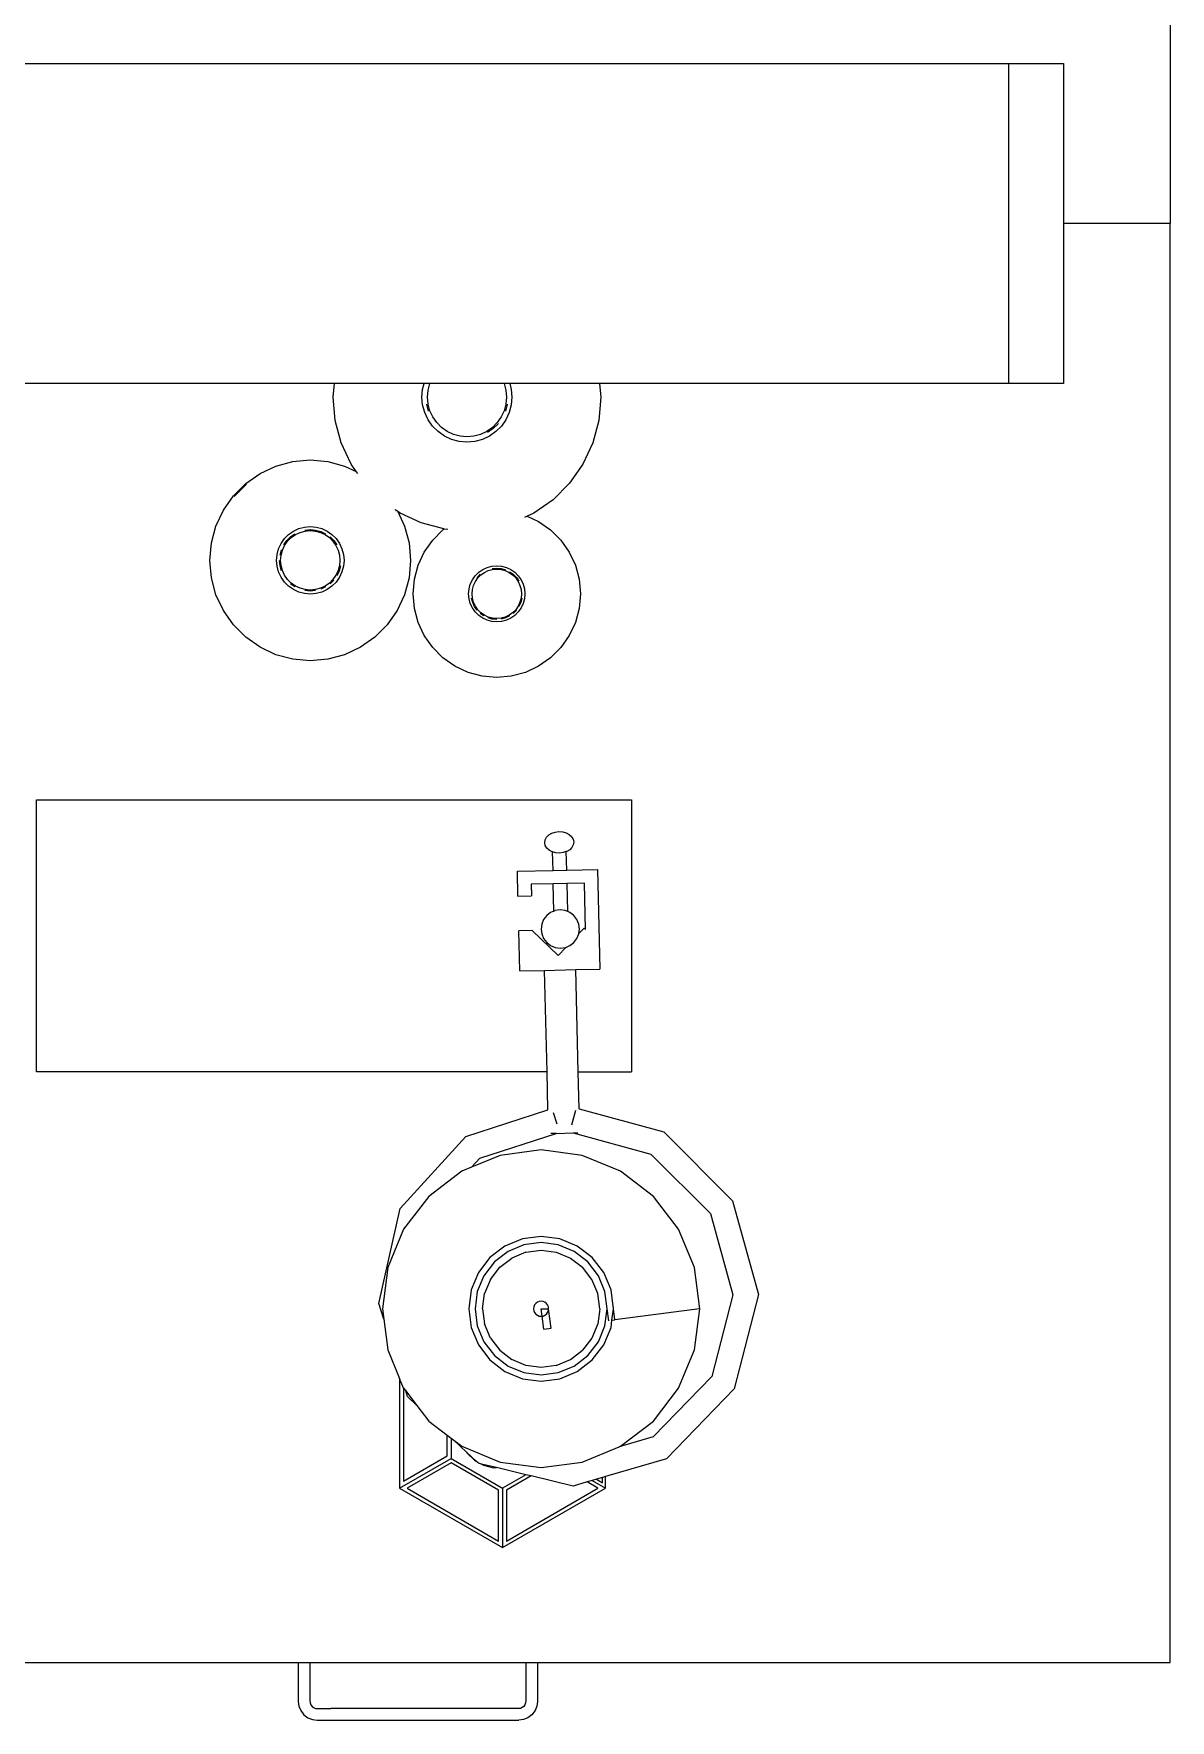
# Model space of a CAD drawing. Header units: metres. Extents: x 2.3 to 15.1, y 3 to 5.1.
# Drawn here: x 6.294 to 6.828, y 3.396 to 4.187 of the extents above; entities that cross this region are included whole.
import ezdxf

# ---------------------------------------------------------------- set-up
doc = ezdxf.new("R2010")
doc.units = ezdxf.units.M
doc.layers.add('Edges', color=7, linetype='Continuous')

# ---------------------------------------------------------------- blocks, each defined once
blk = doc.blocks.new('Chemistry Lab table pl')
at = {"layer": 'Edges'}
for p, q in [((6.82776, 4.77344), (6.82776, 4.09844)), ((5.85081, 4.17344), (6.7519, 4.17344)), ((6.7519, 4.17344), (6.7519, 4.02344)), ((6.7519, 4.17344), (6.77772, 4.17344)), ((6.77772, 4.17344), (6.77772, 4.09844)), ((6.82776, 4.09844), (6.77772, 4.09844)), ((6.77772, 4.09844), (6.77772, 4.02344)), ((6.82776, 3.42344), (6.82776, 4.09844)), ((6.43554, 4.02344), (5.85081, 4.02344)), ((6.43498, 4.01699), (6.43554, 4.02344)), ((6.4777, 4.02344), (6.43554, 4.02344)), ((6.47664, 4.01699), (6.47696, 4.02066)), ((6.47696, 4.02066), (6.4777, 4.02344)), ((6.48036, 4.02344), (6.4777, 4.02344)), ((6.4792, 4.01699), (6.47948, 4.02022)), ((6.47948, 4.02022), (6.48032, 4.02334)), ((6.48032, 4.02334), (6.48036, 4.02344)), ((6.51516, 4.02344), (6.48036, 4.02344)), ((6.51516, 4.02344), (6.5152, 4.02334)), ((6.51781, 4.02344), (6.51516, 4.02344)), ((6.5152, 4.02334), (6.51604, 4.02022)), ((6.51604, 4.02022), (6.51632, 4.01699)), ((6.51781, 4.02344), (6.51856, 4.02066)), ((6.55998, 4.02344), (6.51781, 4.02344)), ((6.51856, 4.02066), (6.51888, 4.01699)), ((6.55998, 4.02344), (6.56054, 4.01699)), ((6.7519, 4.02344), (6.55998, 4.02344)), ((6.77772, 4.02344), (6.7519, 4.02344)), ((6.43593, 4.00609), (6.43498, 4.01699)), ((6.47696, 4.01333), (6.47664, 4.01699)), ((6.47791, 4.00977), (6.47696, 4.01333)), ((6.47972, 4.01043), (6.47885, 4.01366)), ((6.47948, 4.01377), (6.4792, 4.01699)), ((6.48032, 4.01065), (6.47948, 4.01377)), ((6.51604, 4.01377), (6.5152, 4.01065)), ((6.51667, 4.01366), (6.5158, 4.01043)), ((6.51632, 4.01699), (6.51604, 4.01377)), ((6.51856, 4.01333), (6.51761, 4.00977)), ((6.51888, 4.01699), (6.51856, 4.01333)), ((6.56054, 4.01699), (6.55959, 4.00609)), ((6.43876, 3.99552), (6.43593, 4.00609)), ((6.47947, 4.00643), (6.47791, 4.00977)), ((6.48158, 4.00342), (6.47947, 4.00643)), ((6.48169, 4.00771), (6.48032, 4.01065)), ((6.48418, 4.00081), (6.48158, 4.00342)), ((6.48354, 4.00506), (6.48169, 4.00771)), ((6.48583, 4.00278), (6.48354, 4.00506)), ((6.51198, 4.00506), (6.50969, 4.00278)), ((6.51247, 4.00465), (6.5101, 4.00229)), ((6.51394, 4.00342), (6.51134, 4.00081)), ((6.51383, 4.00771), (6.51198, 4.00506)), ((6.5152, 4.01065), (6.51383, 4.00771)), ((6.51605, 4.00643), (6.51394, 4.00342)), ((6.51761, 4.00977), (6.51605, 4.00643)), ((6.55959, 4.00609), (6.55676, 3.99552)), ((6.44339, 3.9856), (6.43876, 3.99552)), ((6.4872, 3.9987), (6.48418, 4.00081)), ((6.48848, 4.00092), (6.48583, 4.00278)), ((6.49054, 3.99715), (6.4872, 3.9987)), ((6.49141, 3.99955), (6.48848, 4.00092)), ((6.49409, 3.99619), (6.49054, 3.99715)), ((6.49454, 3.99872), (6.49141, 3.99955)), ((6.49776, 3.99587), (6.49409, 3.99619)), ((6.49776, 3.99843), (6.49454, 3.99872)), ((6.50098, 3.99872), (6.49776, 3.99843)), ((6.50143, 3.99619), (6.49776, 3.99587)), ((6.50411, 3.99955), (6.50098, 3.99872)), ((6.50498, 3.99715), (6.50143, 3.99619)), ((6.50704, 4.00092), (6.50411, 3.99955)), ((6.50832, 3.9987), (6.50498, 3.99715)), ((6.50969, 4.00278), (6.50704, 4.00092)), ((6.5101, 4.00229), (6.50736, 4.00037)), ((6.51134, 4.00081), (6.50832, 3.9987)), ((6.55676, 3.99552), (6.55213, 3.9856)), ((6.41605, 3.98682), (6.42423, 3.98753)), ((6.42423, 3.98753), (6.43241, 3.98682)), ((6.39396, 3.97652), (6.40069, 3.98122)), ((6.40069, 3.98122), (6.40813, 3.98469)), ((6.40813, 3.98469), (6.41605, 3.98682)), ((6.43241, 3.98682), (6.44033, 3.98469)), ((6.44033, 3.98469), (6.44581, 3.98214)), ((6.44581, 3.98214), (6.44339, 3.9856)), ((6.44651, 3.98114), (6.44581, 3.98214)), ((6.55213, 3.9856), (6.54585, 3.97664)), ((6.38816, 3.97071), (6.39396, 3.97652)), ((6.38853, 3.9704), (6.39427, 3.97615)), ((6.54585, 3.97664), (6.53812, 3.9689)), ((6.37998, 3.95655), (6.38345, 3.96399)), ((6.38345, 3.96399), (6.38816, 3.97071)), ((6.46443, 3.96398), (6.46412, 3.96419)), ((6.46443, 3.96398), (6.46459, 3.96375)), ((6.4653, 3.96337), (6.46443, 3.96398)), ((6.53812, 3.9689), (6.52915, 3.96262)), ((6.37786, 3.94862), (6.37998, 3.95655)), ((6.41881, 3.95533), (6.42148, 3.95605)), ((6.42148, 3.95605), (6.42423, 3.95629)), ((6.42423, 3.95629), (6.42698, 3.95605)), ((6.42698, 3.95605), (6.42965, 3.95533)), ((6.4653, 3.96337), (6.46848, 3.95655)), ((6.46637, 3.96262), (6.4653, 3.96337)), ((6.47629, 3.958), (6.46637, 3.96262)), ((6.46848, 3.95655), (6.4706, 3.94862)), ((6.48686, 3.95516), (6.47629, 3.958)), ((6.52606, 3.96118), (6.52468, 3.96054)), ((6.52915, 3.96262), (6.52606, 3.96118)), ((6.52606, 3.96118), (6.53134, 3.95872)), ((6.53134, 3.95872), (6.53695, 3.9548)), ((6.37714, 3.94045), (6.37786, 3.94862)), ((6.40935, 3.94586), (6.41051, 3.94837)), ((6.41051, 3.94837), (6.4121, 3.95063)), ((6.41176, 3.94765), (6.4132, 3.9497)), ((6.4121, 3.95063), (6.41405, 3.95258)), ((6.41217, 3.94741), (6.41357, 3.94939)), ((6.4132, 3.9497), (6.41497, 3.95148)), ((6.41357, 3.94939), (6.41528, 3.95111)), ((6.41405, 3.95258), (6.41631, 3.95416)), ((6.41497, 3.95148), (6.41703, 3.95292)), ((6.41528, 3.95111), (6.41727, 3.9525)), ((6.41631, 3.95416), (6.41881, 3.95533)), ((6.41727, 3.9525), (6.41947, 3.95353)), ((6.41947, 3.95353), (6.42181, 3.95415)), ((6.42173, 3.95463), (6.42423, 3.95485)), ((6.42181, 3.95415), (6.42423, 3.95437)), ((6.42423, 3.95485), (6.42673, 3.95463)), ((6.42423, 3.95437), (6.42665, 3.95415)), ((6.42665, 3.95415), (6.42899, 3.95353)), ((6.42673, 3.95463), (6.42916, 3.95398)), ((6.42899, 3.95353), (6.43119, 3.9525)), ((6.42916, 3.95398), (6.43143, 3.95292)), ((6.42965, 3.95533), (6.43215, 3.95416)), ((6.43119, 3.9525), (6.43318, 3.95111)), ((6.43215, 3.95416), (6.43441, 3.95258)), ((6.43318, 3.95111), (6.43489, 3.94939)), ((6.43349, 3.95148), (6.43526, 3.9497)), ((6.43441, 3.95258), (6.43636, 3.95063)), ((6.43489, 3.94939), (6.43629, 3.94741)), ((6.43526, 3.9497), (6.4367, 3.94765)), ((6.43636, 3.95063), (6.43795, 3.94837)), ((6.43795, 3.94837), (6.43911, 3.94586)), ((6.4706, 3.94862), (6.47132, 3.94045)), ((6.47774, 3.94436), (6.48166, 3.94996)), ((6.48166, 3.94996), (6.4865, 3.9548)), ((6.4865, 3.9548), (6.48701, 3.95515)), ((6.48701, 3.95515), (6.48686, 3.95516)), ((6.4888, 3.95499), (6.48701, 3.95515)), ((6.53695, 3.9548), (6.54178, 3.94996)), ((6.54178, 3.94996), (6.5457, 3.94436)), ((6.37786, 3.93227), (6.37714, 3.94045)), ((6.40839, 3.94045), (6.40863, 3.9432)), ((6.40863, 3.9377), (6.40839, 3.94045)), ((6.40863, 3.9432), (6.40935, 3.94586)), ((6.41005, 3.93795), (6.40983, 3.94045)), ((6.41005, 3.94295), (6.4107, 3.94537)), ((6.41031, 3.94045), (6.41052, 3.94286)), ((6.41052, 3.93803), (6.41031, 3.94045)), ((6.41052, 3.94286), (6.41115, 3.94521)), ((6.41115, 3.94521), (6.41217, 3.94741)), ((6.43629, 3.94741), (6.43731, 3.94521)), ((6.43731, 3.94521), (6.43794, 3.94286)), ((6.43794, 3.94286), (6.43815, 3.94045)), ((6.43815, 3.94045), (6.43794, 3.93803)), ((6.43911, 3.94586), (6.43983, 3.9432)), ((6.43983, 3.9432), (6.44007, 3.94045)), ((6.44007, 3.94045), (6.43983, 3.9377)), ((6.47132, 3.94045), (6.4706, 3.93227)), ((6.47485, 3.93816), (6.47774, 3.94436)), ((6.5457, 3.94436), (6.5486, 3.93816)), ((6.37998, 3.92434), (6.37786, 3.93227)), ((6.40935, 3.93503), (6.40863, 3.9377)), ((6.41051, 3.93253), (6.40935, 3.93503)), ((6.4107, 3.93552), (6.41005, 3.93795)), ((6.4121, 3.93026), (6.41051, 3.93253)), ((6.41115, 3.93569), (6.41052, 3.93803)), ((6.41217, 3.93349), (6.41115, 3.93569)), ((6.41357, 3.9315), (6.41217, 3.93349)), ((6.43629, 3.93349), (6.43489, 3.9315)), ((6.43731, 3.93569), (6.43629, 3.93349)), ((6.43795, 3.93253), (6.43636, 3.93026)), ((6.43776, 3.93552), (6.4367, 3.93325)), ((6.43794, 3.93803), (6.43731, 3.93569)), ((6.43841, 3.93795), (6.43776, 3.93552)), ((6.43911, 3.93503), (6.43795, 3.93253)), ((6.43983, 3.9377), (6.43911, 3.93503)), ((6.4706, 3.93227), (6.46848, 3.92434)), ((6.47308, 3.93155), (6.47485, 3.93816)), ((6.50029, 3.93134), (6.50161, 3.93322)), ((6.50161, 3.93322), (6.50324, 3.93485)), ((6.50168, 3.93054), (6.50284, 3.93219)), ((6.50253, 3.93245), (6.50401, 3.93393)), ((6.50284, 3.93219), (6.50427, 3.93362)), ((6.50324, 3.93485), (6.50512, 3.93617)), ((6.50427, 3.93362), (6.50592, 3.93478)), ((6.50512, 3.93617), (6.50721, 3.93714)), ((6.50592, 3.93478), (6.50776, 3.93564)), ((6.50721, 3.93714), (6.50943, 3.93774)), ((6.50776, 3.93564), (6.50971, 3.93616)), ((6.50943, 3.93774), (6.51172, 3.93794)), ((6.50964, 3.93655), (6.51172, 3.93674)), ((6.50971, 3.93616), (6.51172, 3.93634)), ((6.51172, 3.93794), (6.51402, 3.93774)), ((6.51172, 3.93674), (6.51381, 3.93655)), ((6.51172, 3.93634), (6.51374, 3.93616)), ((6.51374, 3.93616), (6.51569, 3.93564)), ((6.51381, 3.93655), (6.51583, 3.93601)), ((6.51402, 3.93774), (6.51624, 3.93714)), ((6.51569, 3.93564), (6.51752, 3.93478)), ((6.51624, 3.93714), (6.51832, 3.93617)), ((6.51752, 3.93478), (6.51918, 3.93362)), ((6.51772, 3.93513), (6.51944, 3.93393)), ((6.51832, 3.93617), (6.52021, 3.93485)), ((6.51918, 3.93362), (6.52061, 3.93219)), ((6.51944, 3.93393), (6.52092, 3.93245)), ((6.52021, 3.93485), (6.52183, 3.93322)), ((6.52061, 3.93219), (6.52177, 3.93054)), ((6.52092, 3.93245), (6.52212, 3.93074)), ((6.52183, 3.93322), (6.52315, 3.93134)), ((6.5486, 3.93816), (6.55037, 3.93155)), ((6.38345, 3.9169), (6.37998, 3.92434)), ((6.41405, 3.92831), (6.4121, 3.93026)), ((6.41528, 3.92978), (6.41357, 3.9315)), ((6.41631, 3.92673), (6.41405, 3.92831)), ((6.41703, 3.92798), (6.41497, 3.92941)), ((6.41727, 3.92839), (6.41528, 3.92978)), ((6.41881, 3.92556), (6.41631, 3.92673)), ((6.41947, 3.92737), (6.41727, 3.92839)), ((6.42148, 3.92485), (6.41881, 3.92556)), ((6.42181, 3.92674), (6.41947, 3.92737)), ((6.42423, 3.92461), (6.42148, 3.92485)), ((6.42423, 3.92605), (6.42173, 3.92626)), ((6.42423, 3.92653), (6.42181, 3.92674)), ((6.42665, 3.92674), (6.42423, 3.92653)), ((6.42673, 3.92626), (6.42423, 3.92605)), ((6.42698, 3.92485), (6.42423, 3.92461)), ((6.42899, 3.92737), (6.42665, 3.92674)), ((6.42965, 3.92556), (6.42698, 3.92485)), ((6.43119, 3.92839), (6.42899, 3.92737)), ((6.43143, 3.92798), (6.42916, 3.92691)), ((6.43215, 3.92673), (6.42965, 3.92556)), ((6.43318, 3.92978), (6.43119, 3.92839)), ((6.43441, 3.92831), (6.43215, 3.92673)), ((6.43489, 3.9315), (6.43318, 3.92978)), ((6.43526, 3.93119), (6.43349, 3.92941)), ((6.43636, 3.93026), (6.43441, 3.92831)), ((6.46848, 3.92434), (6.46501, 3.9169)), ((6.47248, 3.92474), (6.47308, 3.93155)), ((6.47308, 3.91792), (6.47248, 3.92474)), ((6.49852, 3.92474), (6.49872, 3.92703)), ((6.49872, 3.92244), (6.49852, 3.92474)), ((6.49872, 3.92703), (6.49932, 3.92925)), ((6.49932, 3.92925), (6.50029, 3.93134)), ((6.50012, 3.92474), (6.5003, 3.92675)), ((6.5003, 3.92272), (6.50012, 3.92474)), ((6.5003, 3.92675), (6.50082, 3.9287)), ((6.50082, 3.9287), (6.50168, 3.93054)), ((6.52177, 3.93054), (6.52262, 3.9287)), ((6.52262, 3.9287), (6.52315, 3.92675)), ((6.52315, 3.93134), (6.52413, 3.92925)), ((6.52315, 3.92675), (6.52332, 3.92474)), ((6.52332, 3.92474), (6.52315, 3.92272)), ((6.52413, 3.92925), (6.52472, 3.92703)), ((6.52472, 3.92703), (6.52492, 3.92474)), ((6.52492, 3.92474), (6.52472, 3.92244)), ((6.55037, 3.93155), (6.55096, 3.92474)), ((6.55096, 3.92474), (6.55037, 3.91792)), ((6.38816, 3.91018), (6.38345, 3.9169)), ((6.46501, 3.9169), (6.4603, 3.91018)), ((6.47485, 3.91132), (6.47308, 3.91792)), ((6.49932, 3.92022), (6.49872, 3.92244)), ((6.50029, 3.91814), (6.49932, 3.92022)), ((6.50045, 3.92063), (6.49991, 3.92265)), ((6.50161, 3.91625), (6.50029, 3.91814)), ((6.50082, 3.92077), (6.5003, 3.92272)), ((6.50133, 3.91874), (6.50045, 3.92063)), ((6.50168, 3.91894), (6.50082, 3.92077)), ((6.50253, 3.91702), (6.50133, 3.91874)), ((6.50324, 3.91462), (6.50161, 3.91625)), ((6.50284, 3.91728), (6.50168, 3.91894)), ((6.50427, 3.91585), (6.50284, 3.91728)), ((6.52061, 3.91728), (6.51918, 3.91585)), ((6.52092, 3.91702), (6.51944, 3.91554)), ((6.52183, 3.91625), (6.52021, 3.91462)), ((6.52177, 3.91894), (6.52061, 3.91728)), ((6.52262, 3.92077), (6.52177, 3.91894)), ((6.52315, 3.91814), (6.52183, 3.91625)), ((6.523, 3.92063), (6.52212, 3.91874)), ((6.52315, 3.92272), (6.52262, 3.92077)), ((6.52354, 3.92265), (6.523, 3.92063)), ((6.52413, 3.92022), (6.52315, 3.91814)), ((6.52472, 3.92244), (6.52413, 3.92022)), ((6.55037, 3.91792), (6.5486, 3.91132)), ((6.39396, 3.90438), (6.38816, 3.91018)), ((6.4603, 3.91018), (6.4545, 3.90438)), ((6.47774, 3.90512), (6.47485, 3.91132)), ((6.50512, 3.9133), (6.50324, 3.91462)), ((6.50572, 3.91434), (6.50401, 3.91554)), ((6.50592, 3.91469), (6.50427, 3.91585)), ((6.50721, 3.91233), (6.50512, 3.9133)), ((6.50776, 3.91384), (6.50592, 3.91469)), ((6.50943, 3.91174), (6.50721, 3.91233)), ((6.50964, 3.91292), (6.50762, 3.91346)), ((6.50971, 3.91331), (6.50776, 3.91384)), ((6.51172, 3.91154), (6.50943, 3.91174)), ((6.51172, 3.91274), (6.50964, 3.91292)), ((6.51172, 3.91314), (6.50971, 3.91331)), ((6.51374, 3.91331), (6.51172, 3.91314)), ((6.51402, 3.91174), (6.51172, 3.91154)), ((6.51569, 3.91384), (6.51374, 3.91331)), ((6.51583, 3.91346), (6.51381, 3.91292)), ((6.51624, 3.91233), (6.51402, 3.91174)), ((6.51752, 3.91469), (6.51569, 3.91384)), ((6.51772, 3.91434), (6.51583, 3.91346)), ((6.51832, 3.9133), (6.51624, 3.91233)), ((6.51918, 3.91585), (6.51752, 3.91469)), ((6.52021, 3.91462), (6.51832, 3.9133)), ((6.5486, 3.91132), (6.5457, 3.90512)), ((6.40069, 3.89967), (6.39396, 3.90438)), ((6.4545, 3.90438), (6.44777, 3.89967)), ((6.48166, 3.89951), (6.47774, 3.90512)), ((6.5457, 3.90512), (6.54178, 3.89951)), ((6.40813, 3.8962), (6.40069, 3.89967)), ((6.41605, 3.89407), (6.40813, 3.8962)), ((6.42423, 3.89336), (6.41605, 3.89407)), ((6.43241, 3.89407), (6.42423, 3.89336)), ((6.44033, 3.8962), (6.43241, 3.89407)), ((6.44777, 3.89967), (6.44033, 3.8962)), ((6.4865, 3.89468), (6.48166, 3.89951)), ((6.4921, 3.89075), (6.4865, 3.89468)), ((6.53695, 3.89468), (6.53134, 3.89075)), ((6.54178, 3.89951), (6.53695, 3.89468)), ((6.4983, 3.88786), (6.4921, 3.89075)), ((6.50491, 3.88609), (6.4983, 3.88786)), ((6.51172, 3.8855), (6.50491, 3.88609)), ((6.51854, 3.88609), (6.51172, 3.8855)), ((6.52514, 3.88786), (6.51854, 3.88609)), ((6.53134, 3.89075), (6.52514, 3.88786)), ((6.29582, 3.7005), (6.29582, 3.82814)), ((6.29582, 3.82814), (6.57493, 3.82814)), ((6.57493, 3.82814), (6.57493, 3.7005)), ((6.53421, 3.808), (6.53441, 3.80931)), ((6.53447, 3.8067), (6.53421, 3.808)), ((6.53441, 3.80931), (6.53506, 3.81055)), ((6.53518, 3.8055), (6.53447, 3.8067)), ((6.53506, 3.81055), (6.53612, 3.81162)), ((6.53629, 3.80448), (6.53518, 3.8055)), ((6.53612, 3.81162), (6.53752, 3.81245)), ((6.53752, 3.81245), (6.53915, 3.813)), ((6.53915, 3.813), (6.54091, 3.81321)), ((6.54091, 3.81321), (6.54268, 3.81308)), ((6.54268, 3.81308), (6.54434, 3.81261)), ((6.54434, 3.81261), (6.54577, 3.81184)), ((6.54577, 3.81184), (6.54688, 3.81082)), ((6.547, 3.80578), (6.54594, 3.8047)), ((6.54688, 3.81082), (6.54759, 3.80962)), ((6.54765, 3.80701), (6.547, 3.80578)), ((6.54759, 3.80962), (6.54786, 3.80832)), ((6.54786, 3.80832), (6.54765, 3.80701)), ((6.53772, 3.80371), (6.53629, 3.80448)), ((6.53791, 3.80365), (6.53772, 3.80371)), ((6.53812, 3.79499), (6.53791, 3.80365)), ((6.53938, 3.80324), (6.53791, 3.80365)), ((6.54115, 3.80311), (6.53938, 3.80324)), ((6.54291, 3.80333), (6.54115, 3.80311)), ((6.54437, 3.80381), (6.54291, 3.80333)), ((6.54455, 3.80387), (6.54437, 3.80381)), ((6.54457, 3.79514), (6.54437, 3.80381)), ((6.54594, 3.8047), (6.54455, 3.80387)), ((6.52141, 3.7946), (6.53812, 3.79499)), ((6.52168, 3.7829), (6.52141, 3.7946)), ((6.53812, 3.79499), (6.54457, 3.79514)), ((6.54457, 3.79514), (6.55896, 3.79548)), ((6.55896, 3.79548), (6.56006, 3.74872)), ((6.52168, 3.7829), (6.52796, 3.78304)), ((6.53826, 3.78872), (6.52783, 3.78847)), ((6.52783, 3.78847), (6.52796, 3.78304)), ((6.54472, 3.78887), (6.53826, 3.78872)), ((6.53856, 3.77595), (6.53826, 3.78872)), ((6.55283, 3.78906), (6.54472, 3.78887)), ((6.54503, 3.77573), (6.54472, 3.78887)), ((6.55334, 3.76735), (6.55283, 3.78906)), ((6.53516, 3.77388), (6.53372, 3.77201)), ((6.53702, 3.77531), (6.53516, 3.77388)), ((6.53856, 3.77595), (6.53702, 3.77531)), ((6.53856, 3.77595), (6.5392, 3.77621)), ((6.54153, 3.77652), (6.5392, 3.77621)), ((6.54386, 3.77621), (6.54153, 3.77652)), ((6.54503, 3.77573), (6.54386, 3.77621)), ((6.54604, 3.77531), (6.54503, 3.77573)), ((6.5479, 3.77388), (6.54604, 3.77531)), ((6.54934, 3.77201), (6.5479, 3.77388)), ((6.52834, 3.76676), (6.52206, 3.76661)), ((6.5225, 3.74783), (6.52206, 3.76661)), ((6.54051, 3.75515), (6.52834, 3.76676)), ((6.53282, 3.76984), (6.53252, 3.76751)), ((6.53252, 3.76751), (6.53282, 3.76517)), ((6.53372, 3.77201), (6.53282, 3.76984)), ((6.55024, 3.76984), (6.54934, 3.77201)), ((6.55054, 3.76751), (6.55024, 3.76984)), ((6.55026, 3.76537), (6.55272, 3.76794)), ((6.55026, 3.76537), (6.55054, 3.76751)), ((6.55334, 3.76735), (6.55272, 3.76794)), ((6.53282, 3.76517), (6.53372, 3.763)), ((6.53372, 3.763), (6.53516, 3.76113)), ((6.53516, 3.76113), (6.53702, 3.7597)), ((6.53702, 3.7597), (6.5392, 3.7588)), ((6.5392, 3.7588), (6.54153, 3.75849)), ((6.54051, 3.75515), (6.54407, 3.75889)), ((6.54153, 3.75849), (6.54386, 3.7588)), ((6.54386, 3.7588), (6.54407, 3.75889)), ((6.54407, 3.75889), (6.54604, 3.7597)), ((6.54604, 3.7597), (6.5479, 3.76113)), ((6.5479, 3.76113), (6.54934, 3.763)), ((6.54934, 3.763), (6.55024, 3.76517)), ((6.55024, 3.76517), (6.55026, 3.76537)), ((6.5225, 3.74783), (6.53419, 3.74811)), ((6.53419, 3.74811), (6.54885, 3.74845)), ((6.53531, 3.7005), (6.53419, 3.74811)), ((6.54885, 3.74845), (6.56006, 3.74872)), ((6.54998, 3.7005), (6.54885, 3.74845)), ((6.53531, 3.7005), (6.29582, 3.7005)), ((6.53573, 3.68261), (6.53531, 3.7005)), ((6.55038, 3.68314), (6.54998, 3.7005)), ((6.54998, 3.7005), (6.57493, 3.7005)), ((6.49721, 3.67015), (6.53573, 3.68261)), ((6.53573, 3.68261), (6.53576, 3.68261)), ((6.54011, 3.67591), (6.53839, 3.68123)), ((6.54866, 3.68231), (6.54681, 3.67554)), ((6.55036, 3.68315), (6.55038, 3.68314)), ((6.55038, 3.68314), (6.59009, 3.67233)), ((6.50372, 3.66004), (6.53965, 3.67166)), ((6.53965, 3.67166), (6.53707, 3.6716)), ((6.53965, 3.67166), (6.54761, 3.67185)), ((6.54761, 3.67185), (6.54972, 3.6719)), ((6.54761, 3.67185), (6.58406, 3.66192)), ((6.59009, 3.67233), (6.62242, 3.64006)), ((6.46642, 3.6364), (6.49721, 3.67015)), ((6.53254, 3.66388), (6.51326, 3.66134)), ((6.55182, 3.66134), (6.53254, 3.66388)), ((6.49983, 3.65578), (6.49529, 3.6539)), ((6.51326, 3.66134), (6.49983, 3.65578)), ((6.49983, 3.65578), (6.50372, 3.66004)), ((6.56979, 3.6539), (6.55182, 3.66134)), ((6.58406, 3.66192), (6.61203, 3.63401)), ((6.49529, 3.6539), (6.47986, 3.64206)), ((6.58522, 3.64206), (6.56979, 3.6539)), ((6.47986, 3.64206), (6.46802, 3.62663)), ((6.59706, 3.62663), (6.58522, 3.64206)), ((6.62242, 3.64006), (6.63451, 3.59601)), ((6.45642, 3.59183), (6.46642, 3.6364)), ((6.61203, 3.63401), (6.62248, 3.59591)), ((6.46802, 3.62663), (6.46058, 3.60866)), ((6.6045, 3.60866), (6.59706, 3.62663)), ((6.51556, 3.61879), (6.50853, 3.61339)), ((6.51703, 3.61624), (6.51061, 3.61131)), ((6.52375, 3.62218), (6.51556, 3.61879)), ((6.52451, 3.61933), (6.51703, 3.61624)), ((6.52543, 3.61593), (6.51879, 3.61318)), ((6.53254, 3.62334), (6.52375, 3.62218)), ((6.53254, 3.62039), (6.52451, 3.61933)), ((6.52543, 3.61593), (6.53254, 3.61687)), ((6.54133, 3.62218), (6.53254, 3.62334)), ((6.54057, 3.61933), (6.53254, 3.62039)), ((6.53254, 3.61687), (6.53966, 3.61593)), ((6.53966, 3.61593), (6.54629, 3.61318)), ((6.54805, 3.61624), (6.54057, 3.61933)), ((6.54952, 3.61879), (6.54133, 3.62218)), ((6.55447, 3.61131), (6.54805, 3.61624)), ((6.55656, 3.61339), (6.54952, 3.61879)), ((6.46058, 3.60866), (6.45804, 3.58937)), ((6.50853, 3.61339), (6.50313, 3.60636)), ((6.51061, 3.61131), (6.50568, 3.60488)), ((6.50873, 3.60312), (6.5131, 3.60881)), ((6.5131, 3.60881), (6.51879, 3.61318)), ((6.51876, 3.61324), (6.51879, 3.61318)), ((6.54629, 3.61318), (6.55198, 3.60881)), ((6.55635, 3.60312), (6.55198, 3.60881)), ((6.5594, 3.60488), (6.55447, 3.61131)), ((6.56195, 3.60636), (6.55656, 3.61339)), ((6.60704, 3.58937), (6.6045, 3.60866)), ((6.50313, 3.60636), (6.49973, 3.59817)), ((6.50568, 3.60488), (6.50258, 3.5974)), ((6.50873, 3.60312), (6.50599, 3.59649)), ((6.5591, 3.59649), (6.55635, 3.60312)), ((6.5625, 3.5974), (6.5594, 3.60488)), ((6.56535, 3.59817), (6.56195, 3.60636)), ((6.45869, 3.58443), (6.45642, 3.59183)), ((6.49973, 3.59817), (6.49858, 3.58937)), ((6.50258, 3.5974), (6.50152, 3.58937)), ((6.50505, 3.58937), (6.50599, 3.59649)), ((6.53005, 3.59187), (6.52949, 3.59114)), ((6.53078, 3.59243), (6.53005, 3.59187)), ((6.53163, 3.59278), (6.53078, 3.59243)), ((6.53254, 3.5929), (6.53163, 3.59278)), ((6.53345, 3.59278), (6.53254, 3.5929)), ((6.5343, 3.59243), (6.53345, 3.59278)), ((6.53503, 3.59187), (6.5343, 3.59243)), ((6.53559, 3.59114), (6.53503, 3.59187)), ((6.56003, 3.58937), (6.5591, 3.59649)), ((6.56356, 3.58937), (6.5625, 3.5974)), ((6.5665, 3.58937), (6.56535, 3.59817)), ((6.62248, 3.59591), (6.61268, 3.55763)), ((6.63451, 3.59601), (6.62317, 3.55176)), ((6.45804, 3.58937), (6.45869, 3.58443)), ((6.45869, 3.58443), (6.46058, 3.57009)), ((6.49858, 3.58937), (6.49973, 3.58058)), ((6.50152, 3.58937), (6.50258, 3.58135)), ((6.50505, 3.58937), (6.50599, 3.58226)), ((6.52914, 3.59029), (6.52902, 3.58937)), ((6.52902, 3.58937), (6.52914, 3.58846)), ((6.52949, 3.59114), (6.52914, 3.59029)), ((6.52914, 3.58846), (6.52949, 3.58761)), ((6.52949, 3.58761), (6.53005, 3.58688)), ((6.53005, 3.58688), (6.53078, 3.58632)), ((6.53078, 3.58632), (6.53163, 3.58597)), ((6.53163, 3.58597), (6.53254, 3.58585)), ((6.53254, 3.58937), (6.53606, 3.58937)), ((6.53297, 3.58591), (6.53254, 3.58937)), ((6.53254, 3.58585), (6.53297, 3.58591)), ((6.53297, 3.58591), (6.53345, 3.58597)), ((6.53379, 3.57975), (6.53297, 3.58591)), ((6.53345, 3.58597), (6.5343, 3.58632)), ((6.5343, 3.58632), (6.53503, 3.58688)), ((6.53503, 3.58688), (6.53559, 3.58761)), ((6.53594, 3.59029), (6.53559, 3.59114)), ((6.53559, 3.58761), (6.53594, 3.58846)), ((6.53606, 3.58937), (6.53594, 3.59029)), ((6.53594, 3.58846), (6.53606, 3.58937)), ((6.53727, 3.58021), (6.53606, 3.58937)), ((6.56003, 3.58937), (6.5591, 3.58226)), ((6.5625, 3.58135), (6.56356, 3.58937)), ((6.5643, 3.58376), (6.56356, 3.58937)), ((6.56535, 3.58058), (6.56579, 3.58396)), ((6.56579, 3.58396), (6.5665, 3.58937)), ((6.56579, 3.58396), (6.56719, 3.58415)), ((6.56719, 3.58415), (6.5665, 3.58937)), ((6.60689, 3.58937), (6.56719, 3.58415)), ((6.6045, 3.57009), (6.60704, 3.58937)), ((6.60689, 3.58937), (6.60704, 3.58937)), ((6.49973, 3.58058), (6.50313, 3.57239)), ((6.50258, 3.58135), (6.50568, 3.57387)), ((6.50873, 3.57563), (6.50599, 3.58226)), ((6.53379, 3.57975), (6.53727, 3.58021)), ((6.5591, 3.58226), (6.55635, 3.57563)), ((6.5594, 3.57387), (6.5625, 3.58135)), ((6.56195, 3.57239), (6.56535, 3.58058)), ((6.46058, 3.57009), (6.46611, 3.55672)), ((6.50313, 3.57239), (6.50853, 3.56536)), ((6.50568, 3.57387), (6.51061, 3.56744)), ((6.50873, 3.57563), (6.5131, 3.56994)), ((6.5131, 3.56994), (6.51879, 3.56557)), ((6.54629, 3.56557), (6.55198, 3.56994)), ((6.55635, 3.57563), (6.55198, 3.56994)), ((6.55447, 3.56744), (6.5594, 3.57387)), ((6.55656, 3.56536), (6.56195, 3.57239)), ((6.59706, 3.55212), (6.6045, 3.57009)), ((6.50853, 3.56536), (6.51556, 3.55996)), ((6.51061, 3.56744), (6.51703, 3.56251)), ((6.51703, 3.56251), (6.52451, 3.55942)), ((6.52543, 3.56282), (6.51879, 3.56557)), ((6.53254, 3.56188), (6.52543, 3.56282)), ((6.53966, 3.56282), (6.53254, 3.56188)), ((6.53966, 3.56282), (6.54629, 3.56557)), ((6.54057, 3.55942), (6.54805, 3.56251)), ((6.54805, 3.56251), (6.55447, 3.56744)), ((6.54952, 3.55996), (6.55656, 3.56536)), ((6.46611, 3.55672), (6.46611, 3.50523)), ((6.46802, 3.55212), (6.46611, 3.55672)), ((6.51556, 3.55996), (6.52375, 3.55657)), ((6.52375, 3.55657), (6.53254, 3.55541)), ((6.52451, 3.55942), (6.53254, 3.55836)), ((6.53254, 3.55836), (6.54057, 3.55942)), ((6.53254, 3.55541), (6.54133, 3.55657)), ((6.54133, 3.55657), (6.54952, 3.55996)), ((6.61268, 3.55763), (6.58518, 3.52924)), ((6.46802, 3.55212), (6.46798, 3.50855)), ((6.46802, 3.55212), (6.46899, 3.55086)), ((6.46982, 3.54816), (6.46899, 3.55086)), ((6.46899, 3.55086), (6.47428, 3.54396)), ((6.47428, 3.54396), (6.46982, 3.54816)), ((6.58522, 3.53669), (6.59706, 3.55212)), ((6.62317, 3.55176), (6.59139, 3.51894)), ((6.47428, 3.54396), (6.47986, 3.53669)), ((6.47986, 3.53669), (6.48841, 3.53013)), ((6.56979, 3.52485), (6.58522, 3.53669)), ((6.48841, 3.52034), (6.48841, 3.53013)), ((6.48841, 3.53013), (6.49028, 3.5287)), ((6.49028, 3.5287), (6.49028, 3.51918)), ((6.49028, 3.5287), (6.49161, 3.52768)), ((6.58518, 3.52924), (6.56913, 3.52458)), ((6.49756, 3.52209), (6.49161, 3.52768)), ((6.49161, 3.52768), (6.49529, 3.52485)), ((6.49529, 3.52485), (6.51326, 3.51741)), ((6.49756, 3.52209), (6.49784, 3.52162)), ((6.502, 3.51791), (6.49756, 3.52209)), ((6.49784, 3.52162), (6.50132, 3.51828)), ((6.55182, 3.51741), (6.56913, 3.52458)), ((6.56913, 3.52458), (6.56979, 3.52485)), ((6.46611, 3.50523), (6.49028, 3.51918)), ((6.46798, 3.50855), (6.48841, 3.52034)), ((6.49034, 3.5171), (6.46971, 3.50519)), ((6.49028, 3.51918), (6.51444, 3.50523)), ((6.51261, 3.50425), (6.49034, 3.5171)), ((6.50132, 3.51828), (6.502, 3.51791)), ((6.50311, 3.51687), (6.502, 3.51791)), ((6.50451, 3.51653), (6.50311, 3.51687)), ((6.50451, 3.51653), (6.50555, 3.51596)), ((6.51155, 3.51484), (6.50451, 3.51653)), ((6.50555, 3.51596), (6.51023, 3.51481)), ((6.51023, 3.51481), (6.51155, 3.51484)), ((6.52535, 3.51153), (6.51155, 3.51484)), ((6.51326, 3.51741), (6.53254, 3.51487)), ((6.53254, 3.51487), (6.55182, 3.51741)), ((6.59139, 3.51894), (6.56277, 3.51063)), ((6.46611, 3.50523), (6.51444, 3.47733)), ((6.46971, 3.50519), (6.51261, 3.48042)), ((6.52535, 3.51153), (6.51444, 3.50523)), ((6.51444, 3.47733), (6.56277, 3.50523)), ((6.51444, 3.50523), (6.51444, 3.47733)), ((6.52784, 3.51093), (6.51627, 3.50425)), ((6.51627, 3.48042), (6.55918, 3.50519)), ((6.52784, 3.51093), (6.52535, 3.51153)), ((6.54752, 3.5062), (6.52784, 3.51093)), ((6.55412, 3.50811), (6.54752, 3.5062)), ((6.55655, 3.50882), (6.55412, 3.50811)), ((6.55918, 3.50519), (6.55412, 3.50811)), ((6.55854, 3.5094), (6.55655, 3.50882)), ((6.55655, 3.50882), (6.56277, 3.50523)), ((6.56133, 3.51021), (6.55854, 3.5094)), ((6.55854, 3.5094), (6.56133, 3.50779)), ((6.56277, 3.51063), (6.56133, 3.51021)), ((6.56133, 3.50779), (6.56133, 3.51021)), ((6.56277, 3.50523), (6.56277, 3.51063)), ((6.51261, 3.48042), (6.51261, 3.50425)), ((6.51627, 3.50425), (6.51627, 3.48042)), ((5.89736, 3.42344), (6.41859, 3.42344)), ((6.41859, 3.42344), (6.41859, 3.40519)), ((6.41859, 3.42344), (6.42402, 3.42344)), ((6.42402, 3.42344), (6.42402, 3.40554)), ((6.42402, 3.42344), (6.52544, 3.42344)), ((6.52544, 3.42344), (6.52544, 3.40554)), ((6.52544, 3.42344), (6.53086, 3.42344)), ((6.53086, 3.42344), (6.53086, 3.40519)), ((6.53086, 3.42344), (6.82776, 3.42344)), ((6.41859, 3.40519), (6.41888, 3.40302)), ((6.41888, 3.40302), (6.41978, 3.40084)), ((6.42402, 3.40554), (6.42416, 3.40445)), ((6.42416, 3.40445), (6.42451, 3.40359)), ((6.42451, 3.40359), (6.42507, 3.40285)), ((6.42507, 3.40285), (6.42581, 3.40229)), ((6.42581, 3.40229), (6.42666, 3.40193)), ((6.42666, 3.40193), (6.42775, 3.40179)), ((6.5228, 3.40193), (6.52171, 3.40179)), ((6.52365, 3.40229), (6.5228, 3.40193)), ((6.52438, 3.40285), (6.52365, 3.40229)), ((6.52494, 3.40359), (6.52438, 3.40285)), ((6.52529, 3.40445), (6.52494, 3.40359)), ((6.52544, 3.40554), (6.52529, 3.40445)), ((6.53058, 3.40302), (6.52968, 3.40084)), ((6.53086, 3.40519), (6.53058, 3.40302)), ((6.41978, 3.40084), (6.42121, 3.39896)), ((6.42121, 3.39896), (6.42307, 3.39752)), ((6.42307, 3.39752), (6.42524, 3.39662)), ((6.42524, 3.39662), (6.42739, 3.39633)), ((6.42739, 3.39633), (6.52206, 3.39633)), ((6.42775, 3.40179), (6.43383, 3.40179)), ((6.51562, 3.40184), (6.43383, 3.40184)), ((6.52171, 3.40179), (6.51562, 3.40179)), ((6.52421, 3.39662), (6.52206, 3.39633)), ((6.52638, 3.39752), (6.52421, 3.39662)), ((6.52825, 3.39896), (6.52638, 3.39752)), ((6.52968, 3.40084), (6.52825, 3.39896))]:
    blk.add_line(p, q, dxfattribs=at)

msp = doc.modelspace()

# ---------------------------------------------------------------- block references
msp.add_blockref('Chemistry Lab table pl', (0, 0))

doc.saveas('drawing.dxf')
